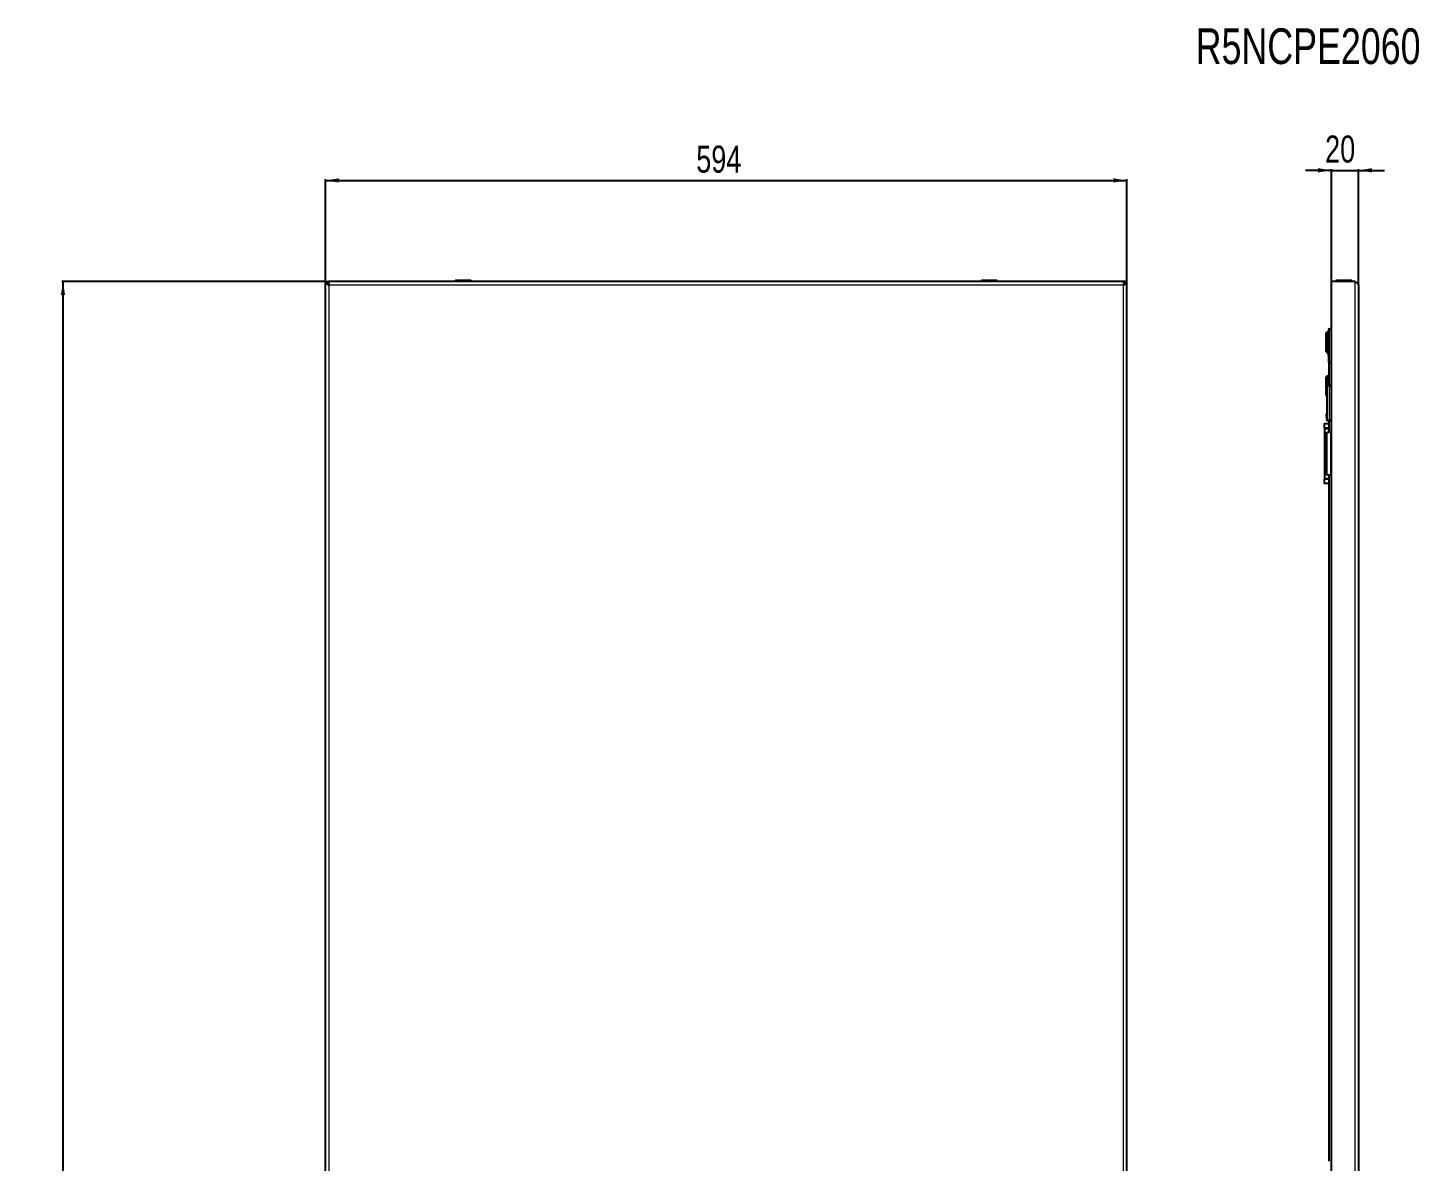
# Model space of a CAD drawing. Header units: millimetres. Extents: x -469 to 1511, y -1228 to 1043.
# Drawn here: x -469 to 562, y 203 to 1043 of the extents above; entities that cross this region are included whole.
import ezdxf

# ---------------------------------------------------------------- set-up
doc = ezdxf.new("R2010")
doc.units = ezdxf.units.MM
doc.layers.add('FORMAT', color=7, linetype='Continuous')
doc.styles.add('SLDTEXTSTYLE0', font='TXT', dxfattribs={"width": 0.75})
doc.dimstyles.new('SLDDIMSTYLE0', dxfattribs={"dimtxt": 20, "dimasz": 10, "dimexe": 0, "dimexo": 0.0625, "dimgap": 5, "dimtad": 2, "dimdec": 1, "dimrnd": 1e-09, "dimzin": 12, "dimdsep": 46, "dimtxsty": 'SLDTEXTSTYLE0', "dimsah": 1, "dimcen": 0.09, "dimadec": 0, "dimazin": 3, "dimtfac": 1, "dimtofl": 0, "dimtmove": 0, "dimatfit": 3, "dimfxl": 0, "dimfrac": 2, "dimtolj": 1, "dimtzin": 12, "dimarcsym": 0})
doc.dimstyles.new('SLDDIMSTYLE1', dxfattribs={"dimtxt": 20, "dimasz": 10, "dimexe": 0, "dimexo": 0.0625, "dimgap": 5, "dimtad": 2, "dimdec": 1, "dimrnd": 1e-09, "dimzin": 12, "dimdsep": 46, "dimtxsty": 'SLDTEXTSTYLE0', "dimsah": 1, "dimcen": 0.09, "dimadec": 0, "dimazin": 3, "dimtfac": 1, "dimtmove": 0, "dimatfit": 0, "dimfxl": 0, "dimfrac": 2, "dimtolj": 1, "dimtzin": 12, "dimarcsym": 0})

# ---------------------------------------------------------------- blocks, each defined once
blk = doc.blocks.new('_D')
at = {"layer": 'FORMAT'}
for p, q in [((-248.4, 855), (-248.4, 931)), ((-248.4, 930), (345.6, 930)), ((345.6, 855), (345.6, 931))]:
    blk.add_line(p, q, dxfattribs=at)
for points in [[(-248.4, 930), (-238.4, 928.5), (-238.4, 931.6)], [(345.6, 930), (335.6, 931.6), (335.6, 928.5)]]:
    blk.add_solid(points, dxfattribs=at)
at = {"layer": 'FORMAT', "insert": (26.4, 955.8), "char_height": 20, "attachment_point": 1, "style": 'SLDTEXTSTYLE0'}
blk.add_mtext('594', dxfattribs=at)
blk = doc.blocks.new('_D_1')
at = {"layer": 'FORMAT'}
for p, q in [((-248.4, 855), (-443.9, 855)), ((-442.9, -1100), (-442.9, 855)), ((-248.4, -1100), (-443.9, -1100))]:
    blk.add_line(p, q, dxfattribs=at)
for points in [[(-442.9, 855), (-444.5, 845), (-441.4, 845)], [(-442.9, -1100), (-441.4, -1090), (-444.5, -1090)]]:
    blk.add_solid(points, dxfattribs=at)
at = {"layer": 'FORMAT', "insert": (-468.7, -162), "char_height": 20, "attachment_point": 1, "rotation": 90, "style": 'SLDTEXTSTYLE0'}
blk.add_mtext('1955', dxfattribs=at)
blk = doc.blocks.new('_D_3')
at = {"layer": 'FORMAT'}
for p, q in [((497.3, 855), (497.3, 938.5)), ((517.3, 852.4), (517.3, 938.5)), ((497.3, 937.5), (478, 937.5)), ((497.3, 937.5), (517.3, 937.5)), ((517.3, 937.5), (536.5, 937.5))]:
    blk.add_line(p, q, dxfattribs=at)
for points in [[(497.3, 937.5), (487.3, 939.1), (487.3, 936)], [(517.3, 937.5), (527.3, 936), (527.3, 939.1)]]:
    blk.add_solid(points, dxfattribs=at)
at = {"layer": 'FORMAT', "insert": (492.5, 963.3), "char_height": 20, "attachment_point": 1, "style": 'SLDTEXTSTYLE0'}
blk.add_mtext('20', dxfattribs=at)

msp = doc.modelspace()

# ---------------------------------------------------------------- linework, layer by layer
at = {"color": 7, "linetype": 'Continuous', "lineweight": 25}
for p, q in [((-151.89, 856.02), (-140.89, 856.02)), ((238.11, 856.02), (240.6, 856.02)), ((240.6, 856.02), (249.11, 856.02)), ((500.77, 856.02), (501.67, 856.02)), ((501.67, 856.02), (511.77, 856.02)), ((-248.39, -1099.98), (-248.39, 855.02)), ((-248.39, 855.02), (-246.39, 855.02)), ((343.31, 855.02), (-246.09, 855.02)), ((-246.09, 853.3), (-246.09, 855.02)), ((-152.14, 855.77), (-152.14, 855.02)), ((-140.64, 855.02), (-140.64, 855.77)), ((237.86, 855.77), (237.86, 855.02)), ((249.36, 855.02), (249.36, 855.77)), ((343.31, 855.02), (343.31, 853.32)), ((345.61, 855.02), (343.61, 855.02)), ((345.61, -1099.98), (345.61, 855.02)), ((497.27, -1099.98), (497.27, 855.02)), ((514.67, 855.02), (497.27, 855.02)), ((500.52, 855.77), (500.52, 855.02)), ((512.02, 855.02), (512.02, 855.77)), ((517.27, 852.42), (517.27, -44.98)), ((493.77, 817.52), (493.27, 817.02)), ((493.27, 810.02), (493.27, 817.02)), ((495.27, 817.52), (493.77, 817.52)), ((493.77, 817.52), (493.77, 810.02)), ((495.07, 815.37), (495.27, 815.37)), ((495.07, 813.38), (495.07, 815.37)), ((495.27, 795.32), (495.27, 819.72)), ((495.57, 820.02), (497.27, 820.02)), ((493.27, 803.02), (493.27, 810.02)), ((493.77, 810.02), (493.77, 802.52)), ((495.05, 808.96), (495.07, 808.96)), ((495.27, 805.74), (495.05, 805.74)), ((495.07, 813.38), (495.27, 813.38)), ((495.07, 811.41), (495.07, 813.38)), ((495.07, 811.41), (495.27, 811.41)), ((495.07, 810.37), (495.27, 810.37)), ((495.07, 809.32), (495.07, 810.37)), ((495.07, 809.32), (495.27, 809.32)), ((495.07, 807.93), (495.07, 809.32)), ((495.07, 807.93), (495.27, 807.93)), ((495.07, 807.45), (495.07, 807.93)), ((495.07, 806.65), (495.07, 807.45)), ((495.07, 807.45), (495.27, 807.45)), ((495.07, 806.65), (495.27, 806.65)), ((495.07, 805.87), (495.07, 806.65)), ((493.27, 803.02), (493.77, 802.52)), ((493.77, 802.52), (495.07, 802.52)), ((495.07, 802.42), (495.27, 802.42)), ((495.07, 802.08), (495.07, 802.42)), ((495.07, 802.08), (495.27, 802.08)), ((495.07, 801.41), (495.07, 802.08)), ((495.07, 801.41), (495.27, 801.41)), ((495.07, 800.38), (495.27, 800.38)), ((495.07, 800.27), (495.07, 800.38)), ((495.07, 800.27), (495.27, 800.27)), ((495.07, 800.02), (495.07, 800.27)), ((495.07, 799.67), (495.07, 800.02)), ((495.07, 800.02), (495.27, 800.02)), ((495.07, 799.67), (495.27, 799.67)), ((495.27, 795.02), (495.27, 778.02)), ((495.27, 795.02), (495.57, 795.02)), ((496.22, 795.02), (495.57, 795.02)), ((496.22, 795.02), (497.27, 795.02)), ((493.77, 785.02), (493.27, 784.52)), ((493.27, 775.3), (493.27, 784.52)), ((495.27, 785.02), (493.77, 785.02)), ((493.77, 785.02), (493.77, 777.84)), ((493.27, 773.62), (493.27, 774.31)), ((493.67, 777.52), (493.67, 752.52)), ((497.16, 778.02), (495.67, 778.02)), ((493.27, 770.52), (493.27, 772.81)), ((493.27, 770.52), (493.67, 770.12)), ((491.72, 749.02), (491.72, 747.02)), ((495.27, 749.52), (492.22, 749.52)), ((492.22, 746.52), (495.27, 746.52)), ((492.22, 746.52), (492.22, 746.22)), ((492.22, 708.82), (492.22, 746.22)), ((492.22, 746.22), (495.22, 746.22)), ((493.77, 743.52), (496.77, 743.52)), ((493.77, 711.52), (493.77, 743.52)), ((494.72, 746.52), (494.72, 746.22)), ((495.22, 746.22), (495.27, 746.22)), ((495.27, 752.02), (495.27, 743.52)), ((495.67, 752.02), (497.27, 752.02)), ((497.27, 743.52), (496.77, 743.52)), ((491.72, 708.02), (491.72, 706.02)), ((495.22, 708.82), (492.22, 708.82)), ((492.22, 708.82), (492.22, 708.52)), ((495.27, 708.52), (492.22, 708.52)), ((492.22, 705.52), (495.27, 705.52)), ((496.77, 711.52), (493.77, 711.52)), ((494.72, 708.82), (494.72, 708.52)), ((495.27, 708.82), (495.22, 708.82)), ((495.27, 711.52), (495.27, 203.02)), ((496.77, 711.52), (497.27, 711.52))]:
    msp.add_line(p, q, dxfattribs=at)
at = {"color": 8, "linetype": 'Continuous', "lineweight": 18}
for p, q in [((-245.79, 852.42), (-245.79, -45.14)), ((343.01, 852.42), (-245.79, 852.42)), ((-140.64, 855.77), (-152.14, 855.77)), ((240.46, 855.77), (237.86, 855.77)), ((249.36, 855.77), (240.46, 855.77)), ((343.01, -1097.38), (343.01, 852.42)), ((501.46, 855.77), (500.52, 855.77)), ((512.02, 855.77), (501.46, 855.77)), ((514.67, -1099.98), (514.67, 855.02)), ((495.27, 819.72), (495.57, 819.72)), ((495.57, 820.02), (495.57, 819.72)), ((497.27, 819.72), (495.57, 819.72)), ((495.57, 819.72), (495.57, 795.32)), ((495.07, 804.15), (495.27, 804.15)), ((495.57, 795.32), (495.27, 795.32)), ((495.57, 795.32), (497.27, 795.32)), ((495.57, 795.32), (495.57, 795.02)), ((495.67, 777.52), (497.27, 777.52)), ((495.67, 752.52), (495.67, 777.52)), ((495.22, 746.22), (495.22, 746.52)), ((495.22, 743.52), (495.22, 746.22)), ((497.27, 752.52), (495.67, 752.52)), ((496.77, 711.52), (496.77, 743.52)), ((495.22, 708.82), (495.22, 711.52)), ((495.22, 708.52), (495.22, 708.82))]:
    msp.add_line(p, q, dxfattribs=at)
at = {"color": 7, "linetype": 'Continuous', "lineweight": 25}
for centre, radius, start, end in [((-151.89, 855.77), 0.25, 90, 180), ((-140.89, 855.77), 0.25, 0, 90), ((238.11, 855.77), 0.25, 90, 180), ((249.11, 855.77), 0.25, 0, 90), ((500.77, 855.77), 0.25, 90, 180), ((511.77, 855.77), 0.25, 0, 90), ((495.57, 819.72), 0.3, 90, 180), ((495.57, 795.32), 0.3, 180, 270), ((492.22, 749.02), 0.5, 90, 180), ((492.22, 747.02), 0.5, 180, 270), ((492.22, 708.02), 0.5, 90, 180), ((492.22, 706.02), 0.5, 180, 270)]:
    msp.add_arc(centre, radius, start, end, dxfattribs=at)
for points, knots in [([(-248.39, 855.02), (-248.39, 854.91), (-248.38, 854.8), (-248.31, 854.59), (-248.26, 854.48), (-248.13, 854.26), (-248.05, 854.15), (-247.86, 853.94), (-247.75, 853.83), (-247.51, 853.61), (-247.38, 853.5), (-247.1, 853.29), (-246.94, 853.18), (-246.47, 852.85), (-246.14, 852.64), (-245.79, 852.42)], [0, 0, 0, 0, 0.125, 0.125, 0.25, 0.25, 0.375, 0.375, 0.5, 0.5, 0.625, 0.625, 0.75, 0.75, 1, 1, 1, 1]), ([(-246.39, 855.02), (-246.39, 854.59), (-246.33, 854.16), (-246.11, 853.29), (-245.95, 852.86), (-245.79, 852.42)], [0, 0, 0, 0, 0.5, 0.5, 1, 1, 1, 1]), ([(-245.79, 852.42), (-245.82, 852.76), (-245.84, 853.1), (-245.89, 853.73), (-245.92, 854.02), (-245.97, 854.5), (-245.99, 854.69), (-246.04, 854.95), (-246.07, 855.02), (-246.09, 855.02)], [0, 0, 0, 0, 0.25, 0.25, 0.5, 0.5, 0.75, 0.75, 1, 1, 1, 1]), ([(343.01, 852.42), (343.18, 852.53), (343.35, 852.64), (343.68, 852.86), (343.85, 852.96), (344.16, 853.18), (344.31, 853.29), (344.59, 853.51), (344.73, 853.61), (344.97, 853.83), (345.08, 853.94), (345.26, 854.15), (345.34, 854.26), (345.54, 854.59), (345.61, 854.8), (345.61, 855.02)], [0, 0, 0, 0, 0.125, 0.125, 0.25, 0.25, 0.375, 0.375, 0.5, 0.5, 0.625, 0.625, 0.75, 0.75, 1, 1, 1, 1]), ([(343.31, 855.02), (343.28, 855.02), (343.26, 854.95), (343.21, 854.69), (343.18, 854.5), (343.13, 854.02), (343.11, 853.73), (343.06, 853.1), (343.03, 852.76), (343.01, 852.42)], [0, 0, 0, 0, 0.25, 0.25, 0.5, 0.5, 0.75, 0.75, 1, 1, 1, 1]), ([(343.01, 852.42), (343.16, 852.86), (343.32, 853.29), (343.54, 854.15), (343.61, 854.59), (343.61, 855.02)], [0, 0, 0, 0, 0.5, 0.5, 1, 1, 1, 1]), ([(514.67, 855.02), (514.84, 854.91), (515.01, 854.8), (515.35, 854.59), (515.51, 854.48), (515.83, 854.26), (515.98, 854.15), (516.26, 853.94), (516.39, 853.83), (516.63, 853.61), (516.74, 853.5), (516.93, 853.29), (517.01, 853.18), (517.21, 852.85), (517.27, 852.64), (517.27, 852.42)], [0, 0, 0, 0, 0.125, 0.125, 0.25, 0.25, 0.375, 0.375, 0.5, 0.5, 0.625, 0.625, 0.75, 0.75, 1, 1, 1, 1]), ([(495.07, 810.55), (495.07, 810.59), (495.07, 810.87), (495.07, 811.16), (495.07, 811.41)], [0, 0, 0, 0, 0.1394984, 1, 1, 1, 1]), ([(495.07, 804.15), (495.07, 804.48), (495.07, 805.08), (495.07, 805.65), (495.07, 805.68), (495.07, 805.69)], [0, 0, 0, 0, 0.4156784, 0.7762775, 1, 1, 1, 1]), ([(495.07, 802.42), (495.07, 802.76), (495.07, 803.39), (495.07, 803.91), (495.07, 804.15)], [0, 0, 0, 0, 0.5367999, 1, 1, 1, 1]), ([(495.07, 800.38), (495.07, 800.52), (495.07, 800.79), (495.07, 801.22), (495.07, 801.41)], [0, 0, 0, 0, 0.5476433, 1, 1, 1, 1]), ([(493.37, 775.52), (493.37, 775.58), (493.37, 775.66), (493.37, 775.75), (493.37, 775.84), (493.37, 775.97), (493.37, 776), (493.37, 776.02)], [0, 0, 0, 0, 0.1246927, 0.1871822, 0.2497734, 0.5000394, 1, 1, 1, 1]), ([(493.37, 775.32), (493.37, 775.32), (493.37, 775.32), (493.37, 775.33), (493.37, 775.34), (493.37, 775.37), (493.37, 775.41), (493.37, 775.45), (493.37, 775.49), (493.37, 775.51), (493.37, 775.52)], [0, 0, 0, 0, 0.1288253, 0.1801694, 0.2433966, 0.3698599, 0.4998642, 0.7496495, 0.8434763, 1, 1, 1, 1]), ([(493.37, 773.81), (493.37, 773.88), (493.37, 774.04), (493.37, 774.26), (493.37, 774.44), (493.37, 774.6), (493.37, 774.71), (493.37, 774.72), (493.37, 774.73)], [0, 0, 0, 0, 0.12504855, 0.2498861, 0.37085579, 0.49981991, 0.74960864, 1, 1, 1, 1]), ([(493.37, 772.96), (493.37, 772.97), (493.37, 772.98), (493.37, 773.07), (493.37, 773.16), (493.37, 773.29), (493.37, 773.5), (493.37, 773.68), (493.37, 773.81)], [0, 0, 0, 0, 0.25007, 0.3791813, 0.5004993, 0.6241696, 0.7508424, 1, 1, 1, 1]), ([(493.37, 757.08), (493.37, 757.07), (493.37, 757.06), (493.37, 756.98), (493.37, 756.88), (493.37, 756.75), (493.37, 756.54), (493.37, 756.36), (493.37, 756.24)], [0, 0, 0, 0, 0.2500695, 0.3795588, 0.5004992, 0.6245563, 0.7508428, 1, 1, 1, 1]), ([(493.37, 756.24), (493.37, 756.2), (493.37, 756.12), (493.37, 755.96), (493.37, 755.78), (493.37, 755.6), (493.37, 755.44), (493.37, 755.33), (493.37, 755.32), (493.37, 755.32)], [0, 0, 0, 0, 0.0626366, 0.1252782, 0.2500723, 0.3748405, 0.4999941, 0.7496958, 1, 1, 1, 1]), ([(493.37, 754.73), (493.37, 754.73), (493.37, 754.72), (493.37, 754.71), (493.37, 754.7), (493.37, 754.68), (493.37, 754.62), (493.37, 754.56), (493.37, 754.52)], [0, 0, 0, 0, 0.1310705, 0.1824367, 0.2437962, 0.3713877, 0.5004416, 1, 1, 1, 1]), ([(493.37, 754.52), (493.37, 754.49), (493.37, 754.44), (493.37, 754.36), (493.37, 754.29), (493.37, 754.2), (493.37, 754.07), (493.37, 754.04), (493.37, 754.02)], [0, 0, 0, 0, 0.0626863, 0.12517257, 0.18762788, 0.25018469, 0.50031356, 1, 1, 1, 1])]:
    msp.add_open_spline(points, degree=3, knots=knots, dxfattribs=at)
for points in [[(493.67, 777.52), (493.68, 777.59), (493.69, 777.72), (493.81, 777.88), (493.98, 778), (494.11, 778.01), (494.17, 778.02)], [(495.67, 778.02), (495.48, 778.02), (495.08, 778.02), (494.59, 778.02), (494.24, 778.02), (494.19, 778.02), (494.17, 778.02)], [(494.17, 752.02), (494.11, 752.03), (493.98, 752.04), (493.81, 752.16), (493.69, 752.32), (493.68, 752.46), (493.67, 752.52)], [(494.17, 752.02), (494.19, 752.02), (494.24, 752.02), (494.59, 752.02), (495.08, 752.02), (495.48, 752.02), (495.67, 752.02)]]:
    msp.add_open_spline(points, degree=3, dxfattribs=at)
at = {"color": 8, "linetype": 'Continuous', "lineweight": 18}
for points in [[(495.67, 777.52), (495.41, 777.52), (494.89, 777.52), (494.23, 777.52), (493.76, 777.52), (493.7, 777.52), (493.67, 777.52)], [(495.67, 778.02), (495.67, 778.01), (495.67, 778), (495.67, 777.88), (495.67, 777.72), (495.67, 777.59), (495.67, 777.52)], [(493.67, 752.52), (493.7, 752.52), (493.76, 752.52), (494.23, 752.52), (494.89, 752.52), (495.41, 752.52), (495.67, 752.52)], [(495.67, 752.52), (495.67, 752.46), (495.67, 752.32), (495.67, 752.16), (495.67, 752.04), (495.67, 752.03), (495.67, 752.02)]]:
    msp.add_open_spline(points, degree=3, dxfattribs=at)

# ---------------------------------------------------------------- texts
at = {"layer": 'FORMAT', "insert": (396.57, 1042.76), "char_height": 26.458, "attachment_point": 1, "style": 'SLDTEXTSTYLE0'}
msp.add_mtext('R5NCPE2060', dxfattribs=at)

# ---------------------------------------------------------------- dimensions: what is measured, and where the dimension line sits
at = {"layer": 'FORMAT'}
for base, p1, p2, dimstyle, picture, middle in [((517.27, 937.52), (497.27, 855.02), (517.27, 852.42), 'SLDDIMSTYLE1', '_D_3', (507.27, 937.52)), ((345.61, 930.02), (-248.39, 855.02), (345.61, 855.02), 'SLDDIMSTYLE0', '_D', (48.61, 930.02))]:
    dim = msp.add_linear_dim(base=base, p1=p1, p2=p2, dimstyle=dimstyle, dxfattribs=at)
    dim.commit()
    dim.dimension.update_dxf_attribs({"geometry": picture, "text_midpoint": middle, "dimtype": 160})
dim = msp.add_linear_dim(base=(-442.93, 855.02), p1=(-248.39, -1099.98), p2=(-248.39, 855.02), angle=90, dimstyle='SLDDIMSTYLE0', dxfattribs=at)
dim.commit()
dim.dimension.update_dxf_attribs({"geometry": '_D_1', "text_midpoint": (-442.93, -132.49), "dimtype": 160})

doc.saveas('drawing.dxf')
